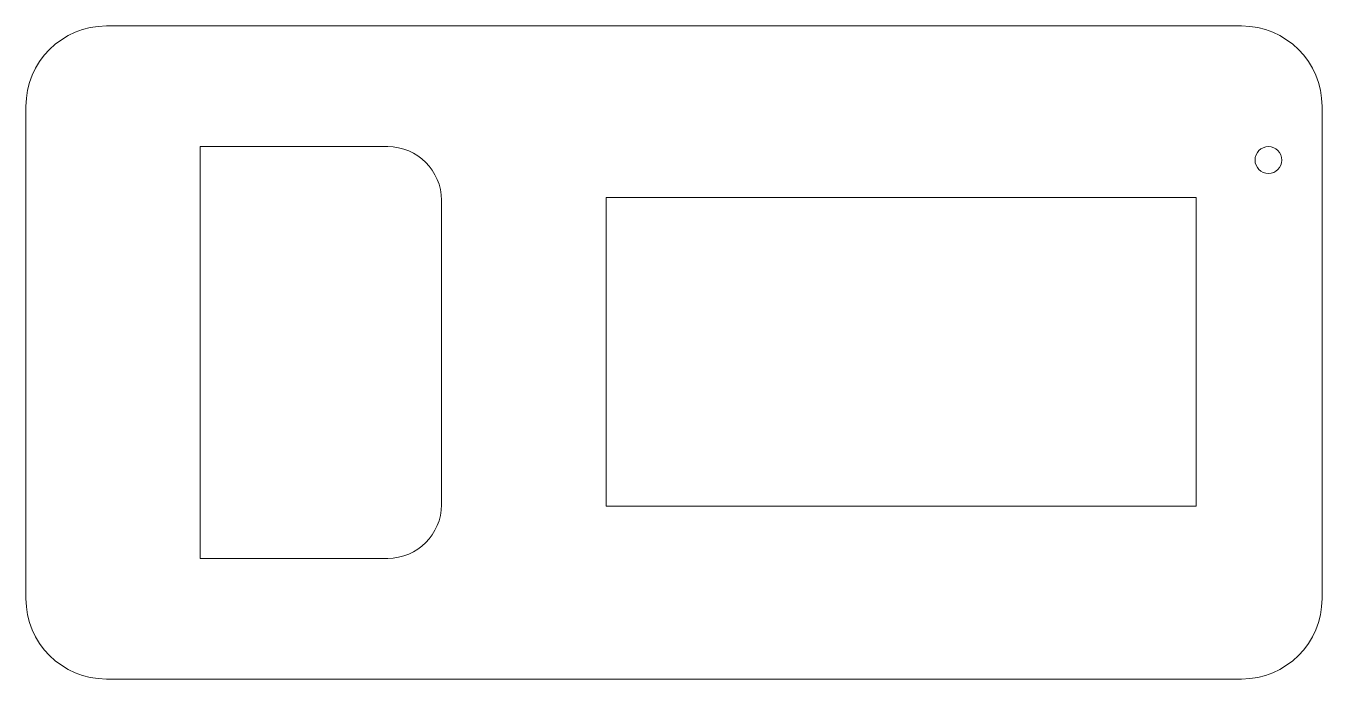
# Paper-space layout '_Top' of a CAD drawing. Header units: millimetres. Extents: x 0 to 48.4, y 0 to 24.4.
import ezdxf

# ---------------------------------------------------------------- set-up
doc = ezdxf.new("R2010")
doc.units = ezdxf.units.MM

psp = doc.layouts.new('_Top')

# ---------------------------------------------------------------- linework, layer by layer
at = {"color": 7, "linetype": 'Continuous', "lineweight": 15}
for p, q in [((45.35, 24.35), (3, 24.35)), ((0, 21.35), (0, 3)), ((48.35, 3), (48.35, 21.35)), ((13.5, 19.85), (6.5, 19.85)), ((6.5, 19.85), (6.5, 4.5)), ((43.65, 17.95), (21.65, 17.95)), ((21.65, 17.95), (21.65, 6.45)), ((43.65, 6.45), (43.65, 17.95)), ((15.5, 6.5), (15.5, 17.85)), ((21.65, 6.45), (43.65, 6.45)), ((6.5, 4.5), (13.5, 4.5)), ((3, 0), (45.35, 0))]:
    psp.add_line(p, q, dxfattribs=at)
psp.add_circle((46.35, 19.35), 0.5, dxfattribs=at)
for centre, radius, start, end in [((3, 21.35), 3, 90, 180), ((45.35, 21.35), 3, 0, 90), ((13.5, 17.85), 2, 0, 90), ((13.5, 6.5), 2, 270, 0), ((3, 3), 3, 180, 270), ((45.35, 3), 3, 270, 0)]:
    psp.add_arc(centre, radius, start, end, dxfattribs=at)

doc.saveas('drawing.dxf')
